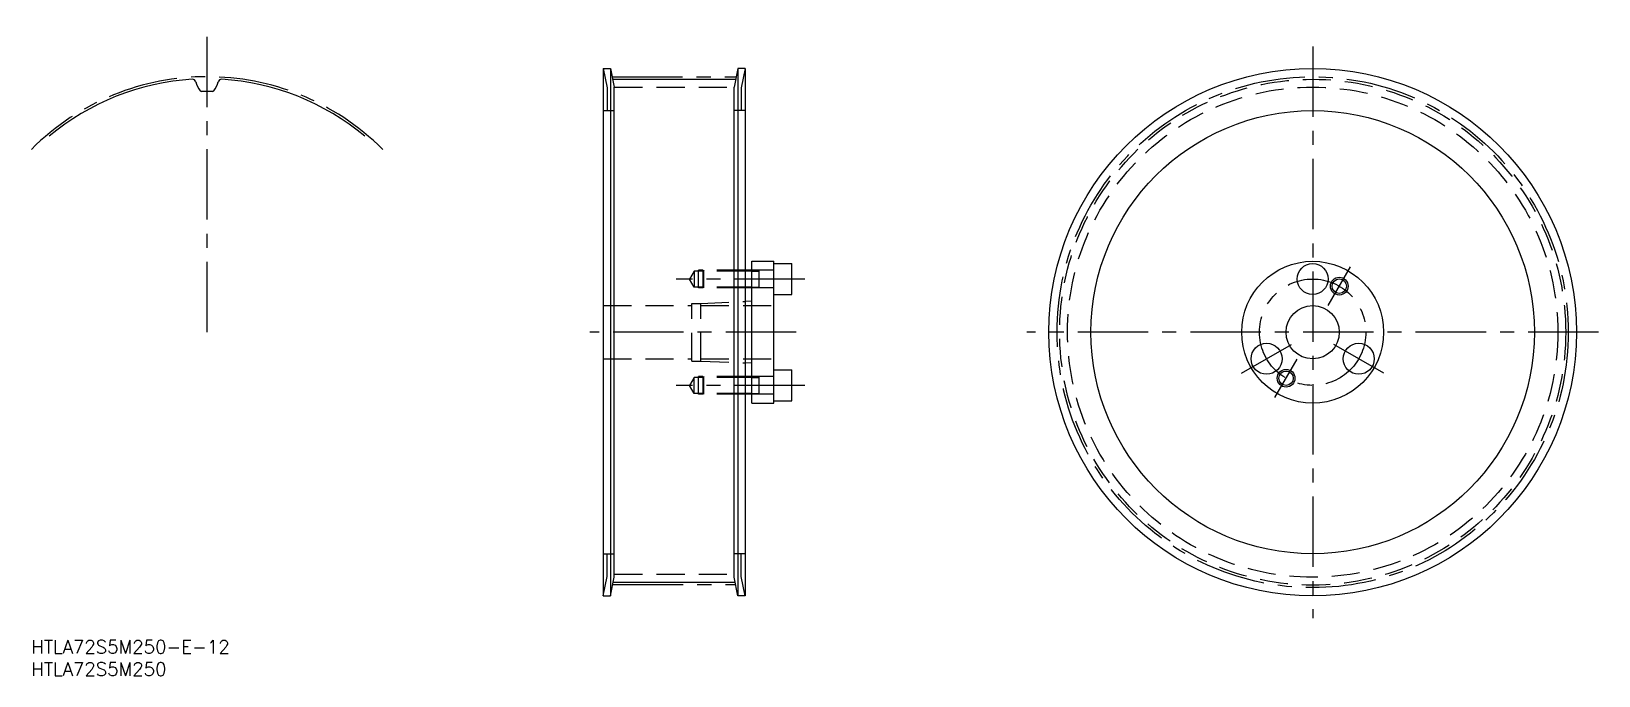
# Model space of a CAD drawing. Extents: x 0 to 353, y -8 to 137.
import ezdxf

# ---------------------------------------------------------------- set-up
doc = ezdxf.new("R2010")
doc.units = 0
doc.header["$LTSCALE"] = 0.5
doc.linetypes.add('CENTER', pattern=[50.8, 31.75, -6.35, 6.35, -6.35])
doc.linetypes.add('DASHED', pattern=[19.05, 12.7, -6.35])
for name, color, linetype in [('MSM_CENTER', 1, 'CENTER'), ('MSM_CONTINUOUS', 7, 'CONTINUOUS'), ('MSM_DASHED', 4, 'DASHED'), ('MSM_NARROW', 5, 'CONTINUOUS'), ('MSM_PART_NUMBER', 7, 'CONTINUOUS')]:
    doc.layers.add(name, color=color, linetype=linetype)
doc.styles.get("Standard").update_dxf_attribs({"font": 'txt.shx', "height": 3, "bigfont": 'bigfont.shx'})

# ---------------------------------------------------------------- blocks, each defined once
blk = doc.blocks.new('*U2')
at = {"layer": 'MSM_PART_NUMBER'}
blk.add_text('HTLA72S5M250-E-12', height=3, dxfattribs=at).set_placement((0, -3))
blk = doc.blocks.new('*U4')
at = {"layer": 'MSM_PART_NUMBER'}
blk.add_text('HTLA72S5M250', height=3, dxfattribs=at).set_placement((0, -8))

msp = doc.modelspace()

# ---------------------------------------------------------------- linework, layer by layer
at = {"layer": 'MSM_CENTER'}
for p, q in [((39.62, 69.5), (39.62, 137.39)), ((288.98, 134), (288.98, 5)), ((131, 127.14), (158.96, 127.14)), ((174.48, 81.5), (145.44, 81.5)), ((292.48, 75.56), (297.48, 84.22)), ((172.48, 69.5), (125.98, 69.5)), ((353.48, 69.5), (224.48, 69.5)), ((272.96, 60.25), (284.22, 66.75)), ((305, 60.25), (293.74, 66.75)), ((280.48, 54.78), (285.48, 63.44)), ((174.48, 57.5), (145.44, 57.5)), ((131.14, 12.55), (158.82, 12.55))]:
    msp.add_line(p, q, dxfattribs=at)
for radius in [57.64, 12]:
    msp.add_circle((288.98, 69.5), radius, dxfattribs=at)
msp.add_arc((39.62, 71.12), 56.03, 45, 135, dxfattribs=at)
at = {"layer": 'MSM_CONTINUOUS'}
for p, q in [((128.98, 129), (128.98, 10)), ((128.98, 129), (130.61, 129)), ((130.61, 129), (131.48, 124.79)), ((130.61, 129), (130.61, 10)), ((159.35, 129), (158.48, 124.79)), ((160.98, 129), (159.35, 129)), ((159.35, 129), (159.35, 10)), ((160.98, 129), (160.98, 10)), ((131.11, 126.57), (158.84, 126.57)), ((131.48, 14.21), (131.48, 124.79)), ((158.48, 14.21), (158.48, 124.79)), ((162.48, 53.5), (162.48, 85.5)), ((162.48, 85.5), (167.48, 85.5)), ((167.48, 53.5), (167.48, 85.5)), ((167.48, 85), (171.48, 85)), ((171.48, 78), (171.48, 85)), ((162.48, 83.3), (160.98, 83.3)), ((162.48, 79.7), (160.98, 79.7)), ((167.48, 78), (171.48, 78)), ((162.48, 76.5), (160.98, 76.43)), ((162.48, 62.5), (160.98, 62.57)), ((167.48, 61), (171.48, 61)), ((171.48, 54), (171.48, 61)), ((162.48, 59.3), (160.98, 59.3)), ((162.48, 55.7), (160.98, 55.7)), ((162.48, 53.5), (167.48, 53.5)), ((167.48, 54), (171.48, 54)), ((130.61, 10), (131.48, 14.21)), ((159.35, 10), (158.48, 14.21)), ((131.26, 13.13), (158.7, 13.13)), ((128.98, 10), (130.61, 10)), ((160.98, 10), (159.35, 10))]:
    msp.add_line(p, q, dxfattribs=at)
for centre, radius in [((288.98, 69.5), 59.5), ((288.98, 69.5), 50), ((288.98, 69.5), 16), ((288.98, 81.5), 3.5), ((294.98, 79.89), 1.62), ((288.98, 69.5), 6), ((278.59, 63.5), 3.5), ((299.37, 63.5), 3.5), ((282.98, 59.11), 1.62)]:
    msp.add_circle(centre, radius, dxfattribs=at)
for centre, radius, start, end in [((39.62, 71.32), 55.34, 93.4319, 130), ((36.35, 125.82), 0.75, 14.0967, 93.4319), ((42.22, 127.29), 5.3, 194.0967, 218.7899), ((38.4, 124.22), 0.4, 218.7899, 271.3205), ((39.62, 71.32), 52.51, 88.6795, 91.3205), ((40.83, 124.22), 0.4, 268.6795, 321.2101), ((37.02, 127.29), 5.3, 321.2101, 345.9033), ((42.88, 125.82), 0.75, 86.5681, 165.9033), ((39.62, 71.32), 55.34, 50, 86.5681)]:
    msp.add_arc(centre, radius, start, end, dxfattribs=at)
at = {"layer": 'MSM_DASHED'}
for p, q in [((128.98, 129), (129.88, 124.62)), ((160.98, 129), (160.08, 124.62)), ((129.88, 124.62), (129.88, 119.5)), ((131.48, 124.8), (158.48, 124.8)), ((160.08, 124.62), (160.08, 119.5)), ((128.98, 119.5), (131.48, 119.5)), ((160.98, 119.5), (158.48, 119.5)), ((149.48, 83.3), (148.44, 81.5)), ((149.48, 79.7), (148.44, 81.5)), ((160.98, 83.3), (149.48, 83.3)), ((149.48, 83.3), (149.48, 79.7)), ((160.98, 83.5), (150.48, 83.5)), ((150.48, 79.5), (150.48, 83.5)), ((151.68, 83.5), (151.48, 83.3)), ((151.48, 79.7), (151.48, 83.3)), ((151.68, 79.5), (151.68, 83.5)), ((167.48, 83.5), (162.48, 83.5)), ((162.48, 83.3), (164.15, 83.3)), ((164.15, 79.5), (164.15, 83.5)), ((160.98, 79.7), (149.48, 79.7)), ((160.98, 79.5), (150.48, 79.5)), ((151.68, 79.5), (151.48, 79.7)), ((162.48, 79.7), (164.15, 79.7)), ((167.48, 79.5), (162.48, 79.5)), ((128.98, 75.5), (148.98, 75.5)), ((148.98, 63), (148.98, 76)), ((148.98, 76), (150.98, 76)), ((150.98, 76), (160.98, 76.43)), ((150.98, 63), (150.98, 76)), ((150.98, 75.5), (167.48, 75.5)), ((128.98, 63.5), (148.98, 63.5)), ((148.98, 63), (150.98, 63)), ((150.98, 63.5), (167.48, 63.5)), ((150.98, 63), (160.98, 62.57)), ((149.48, 59.3), (148.44, 57.5)), ((149.48, 55.7), (148.44, 57.5)), ((160.98, 59.3), (149.48, 59.3)), ((149.48, 55.7), (149.48, 59.3)), ((160.98, 59.5), (150.48, 59.5)), ((150.48, 55.5), (150.48, 59.5)), ((151.68, 59.5), (151.48, 59.3)), ((151.48, 55.7), (151.48, 59.3)), ((151.68, 55.5), (151.68, 59.5)), ((167.48, 59.5), (162.48, 59.5)), ((162.48, 59.3), (164.15, 59.3)), ((164.15, 55.5), (164.15, 59.5)), ((160.98, 55.7), (149.48, 55.7)), ((160.98, 55.5), (150.48, 55.5)), ((151.68, 55.5), (151.48, 55.7)), ((162.48, 55.7), (164.15, 55.7)), ((167.48, 55.5), (162.48, 55.5)), ((128.98, 19.5), (131.48, 19.5)), ((129.88, 14.38), (129.88, 19.5)), ((160.98, 19.5), (158.48, 19.5)), ((160.08, 14.38), (160.08, 19.5)), ((128.98, 10), (129.88, 14.38)), ((131.48, 14.9), (158.48, 14.9)), ((160.98, 10), (160.08, 14.38))]:
    msp.add_line(p, q, dxfattribs=at)
for radius in [57.06, 55.29]:
    msp.add_circle((288.98, 69.5), radius, dxfattribs=at)
at = {"layer": 'MSM_NARROW'}
for p, q in [((162.48, 83.5), (160.98, 83.5)), ((162.48, 79.5), (160.98, 79.5)), ((162.48, 59.5), (160.98, 59.5)), ((162.48, 55.5), (160.98, 55.5))]:
    msp.add_line(p, q, dxfattribs=at)
for centre in [(294.98, 79.89), (282.98, 59.11)]:
    msp.add_circle(centre, 2, dxfattribs=at)

# ---------------------------------------------------------------- block references
at = {"layer": 'MSM_CONTINUOUS'}
for name in ['*U2', '*U4']:
    msp.add_blockref(name, (0, 0), dxfattribs=at)

doc.saveas('drawing.dxf')
